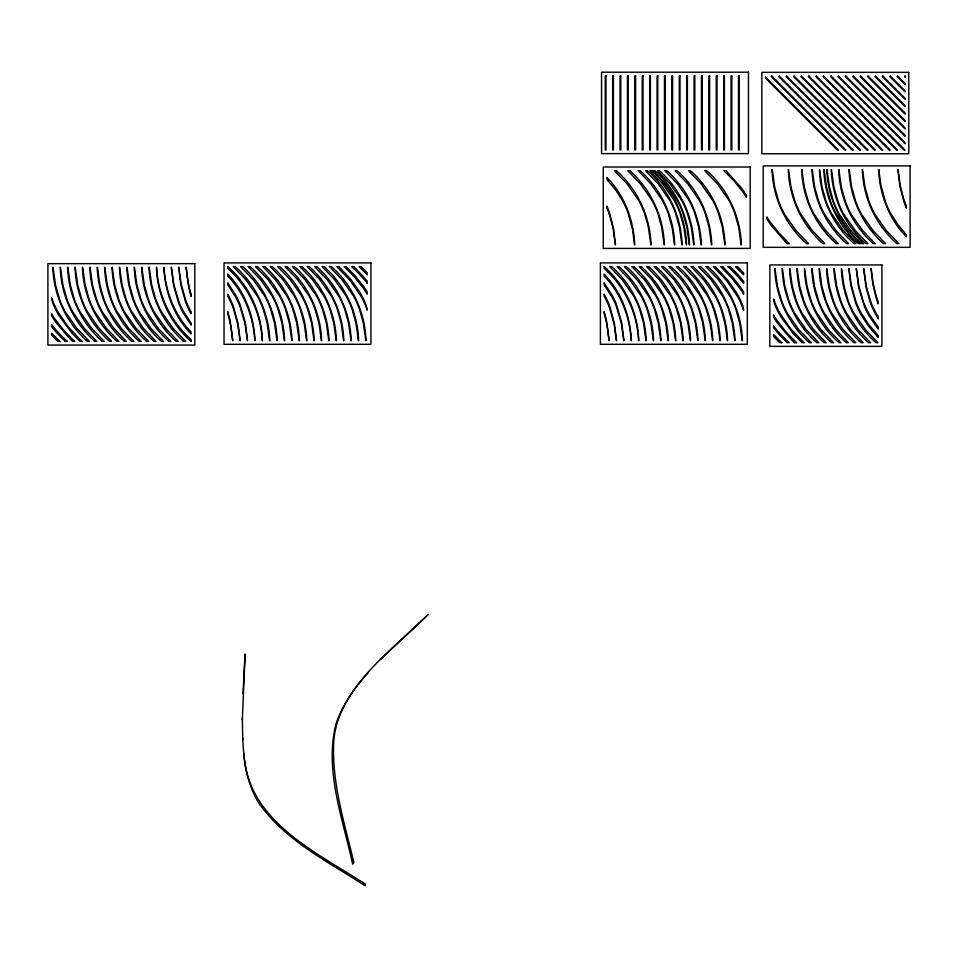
<?xml version="1.0" encoding="UTF-8"?>
<svg xmlns="http://www.w3.org/2000/svg" width="958" height="958" viewBox="0 0 958 958"><rect width="100%" height="100%" fill="white"/><g stroke="black" fill="none" stroke-linecap="round" stroke-linejoin="round"><path stroke-width="1.44" d="M242.35 719.853L245.092 654.027L242.985 693.496M368.243 672.588C350.808 691.856 335.408 715.027 333.731 741.72C331.66 782.985 344.545 823.126 353.921 862.823L352.628 864.14C342.88 818.587 324.235 770.735 336.007 723.769C352.281 677.498 394.792 647.488 428.358 614.306L380.446 659.535M353.658 266.599L351.646 266.599A149.4 149.4 0 0 1 367.297 283.317M728.02 266.599L730.032 266.599A144.359 144.359 0 0 1 743.659 281.389L743.612 283.364A149.4 149.4 0 0 0 727.96 266.659M65.18 341.371L67.192 341.371M604.223 266.599C625.394 285.268 637.872 312.44 638.782 340.605M227.848 266.599C249.02 285.268 261.498 312.44 262.408 340.605M190.989 341.371C169.817 322.69 157.34 295.531 156.429 267.354M681.449 200.162L670.037 183.864L657.38 170.704L659.403 170.704C680.575 189.385 693.053 216.544 693.963 244.709M811.079 300.489L807.043 286.131L804.6 268.647M243.871 753.216C246.913 820.443 316.284 852.5 365.238 883.947L365.238 885.803C328.486 861.889 286.705 841.352 260.241 805.091C246.924 785.344 243.583 760.999 242.721 737.708M231.525 331.121L232.578 340.605M187.313 276.85L186.259 267.354M862.535 169.614L864.99 187.097L869.026 201.455A88.232 88.232 0 0 0 874.834 214.161L886.246 230.459L898.903 243.631L896.88 243.631C875.708 224.95 863.23 197.779 862.32 169.614M849.219 169.614L851.662 187.097L855.698 201.455A88.232 88.232 0 0 0 861.505 214.161L872.93 230.459L885.587 243.631L883.563 243.631C862.392 224.95 849.902 197.779 849.004 169.614M838.861 169.614L841.304 187.097L845.339 201.455A88.232 88.232 0 0 0 851.147 214.161L862.571 230.459L875.217 243.631L873.205 243.631C852.033 224.95 839.543 197.779 838.645 169.614M831.46 169.614L833.903 187.097L837.939 201.455A88.232 88.232 0 0 0 843.747 214.161L855.171 230.459L867.816 243.631L865.804 243.631C844.633 224.95 832.143 197.779 831.245 169.614M841.603 268.647L844.058 286.131L848.081 300.489A88.232 88.232 0 0 0 853.901 313.194L865.314 329.504L877.971 342.665L875.947 342.665C854.775 323.984 842.298 296.824 841.387 268.647M827.017 169.614L829.46 187.097L833.496 201.455A88.232 88.232 0 0 0 839.304 214.161L850.728 230.459L863.386 243.631L861.362 243.631C840.19 224.95 827.7 197.779 826.802 169.614M824.06 169.614L826.503 187.097L830.538 201.455A88.232 88.232 0 0 0 836.346 214.161L847.77 230.459L860.416 243.631L858.404 243.631C837.22 224.95 824.742 197.779 823.844 169.614M834.202 268.647L836.657 286.131L840.681 300.489A88.232 88.232 0 0 0 846.501 313.194L857.913 329.504L870.571 342.665L868.547 342.665C847.375 323.984 834.897 296.824 833.987 268.647M819.617 169.614L822.06 187.097L826.095 201.455A88.232 88.232 0 0 0 831.903 214.161L843.327 230.459L855.985 243.631L853.961 243.631C832.789 224.95 820.299 197.779 819.401 169.614M826.802 268.647L829.245 286.131L833.28 300.489A88.232 88.232 0 0 0 839.1 313.194L850.512 329.504L863.17 342.665L861.146 342.665C839.974 323.984 827.496 296.824 826.586 268.647M812.216 169.614L814.659 187.097L818.695 201.455A88.232 88.232 0 0 0 824.503 214.161L835.927 230.459L848.584 243.631L846.561 243.631C825.389 224.95 812.899 197.779 812.001 169.614M819.401 268.647L821.844 286.131L825.88 300.489A88.232 88.232 0 0 0 831.7 313.194L843.112 329.504L855.769 342.665L853.746 342.665C832.574 323.984 820.096 296.824 819.186 268.647M801.846 169.614L804.301 187.097L808.336 201.455A88.232 88.232 0 0 0 814.144 214.161L825.557 230.459L838.214 243.631L836.19 243.631C815.019 224.95 802.541 197.779 801.63 169.614M812.001 268.647L814.444 286.131L818.479 300.489A88.232 88.232 0 0 0 824.299 313.194L835.711 329.504L848.369 342.665L846.345 342.665C825.173 323.984 812.695 296.824 811.785 268.647M788.53 169.614L790.973 187.097L795.008 201.455A88.232 88.232 0 0 0 800.816 214.161L812.24 230.459L824.898 243.631L822.874 243.631C801.702 224.95 789.212 197.779 788.314 169.614M797.2 268.647L799.643 286.131L803.678 300.489A88.232 88.232 0 0 0 809.498 313.194L820.91 329.504L833.568 342.665L831.544 342.665C810.372 323.984 797.882 296.824 796.984 268.647M789.799 268.647L792.242 286.131L796.278 300.489A88.232 88.232 0 0 0 802.097 313.194L813.51 329.504L826.167 342.665L824.143 342.665C802.972 323.984 790.482 296.824 789.584 268.647M782.399 268.647L784.841 286.131L788.877 300.489A88.232 88.232 0 0 0 794.685 313.194L806.109 329.504L818.767 342.665L816.743 342.665C795.571 323.984 783.081 296.824 782.183 268.647M772.244 169.614L774.687 187.097L778.722 201.455A88.232 88.232 0 0 0 784.542 214.161L795.954 230.459L808.612 243.631L806.588 243.631C785.416 224.95 772.938 197.779 772.028 169.614M774.998 268.647L777.441 286.131L781.477 300.489A88.232 88.232 0 0 0 787.284 313.194L798.709 329.504L811.366 342.665L809.342 342.665C788.171 323.984 775.681 296.824 774.783 268.647M741.109 244.709L738.666 227.238L734.63 212.88A88.232 88.232 0 0 0 728.822 200.162L717.398 183.864L704.741 170.704L706.765 170.704C727.936 189.385 740.426 216.544 741.324 244.709M742.175 340.605L739.732 323.121L735.696 308.775A88.232 88.232 0 0 0 729.888 296.058L718.464 279.76L705.807 266.599L707.83 266.599C729.002 285.268 741.492 312.44 742.39 340.605M734.774 340.605L732.331 323.121L728.296 308.775A88.232 88.232 0 0 0 722.488 296.058L711.064 279.76L698.406 266.599L700.43 266.599C721.602 285.268 734.091 312.44 734.99 340.605M724.835 244.709L722.38 227.238L718.356 212.88A88.232 88.232 0 0 0 712.536 200.162L701.124 183.864L688.467 170.704L690.49 170.704C711.662 189.385 724.14 216.544 725.05 244.709M727.373 340.605L724.931 323.121L720.895 308.775A88.232 88.232 0 0 0 715.087 296.058L703.663 279.76L691.005 266.599L693.029 266.599C714.201 285.268 726.691 312.44 727.589 340.605M711.507 244.709L709.064 227.238L705.028 212.88A88.232 88.232 0 0 0 699.22 200.162L687.796 183.864L675.139 170.704L677.162 170.704C698.334 189.385 710.824 216.544 711.722 244.709M719.973 340.605L717.53 323.121L713.494 308.775A88.232 88.232 0 0 0 707.687 296.058L696.262 279.76L683.605 266.599L685.629 266.599C706.8 285.268 719.29 312.44 720.188 340.605M712.572 340.605L710.129 323.121L706.094 308.775A88.232 88.232 0 0 0 700.286 296.058L688.862 279.76L676.204 266.599L678.228 266.599C699.4 285.268 711.89 312.44 712.788 340.605M701.148 244.709L698.705 227.238L694.67 212.88A88.232 88.232 0 0 0 688.85 200.162L677.438 183.864L664.78 170.704L666.804 170.704C687.976 189.385 700.454 216.544 701.364 244.709M705.172 340.605L702.729 323.121L698.693 308.775A88.232 88.232 0 0 0 692.874 296.058L681.461 279.76L668.804 266.599L670.828 266.599C691.999 285.268 704.489 312.44 705.387 340.605M693.748 244.709L691.305 227.238L687.269 212.88A88.232 88.232 0 0 0 681.449 200.162M689.305 244.709L686.862 227.238L682.826 212.88A88.232 88.232 0 0 0 677.007 200.162L665.594 183.864L652.937 170.704L654.961 170.704C676.132 189.385 688.622 216.544 689.52 244.709M697.771 340.605L695.328 323.121L691.293 308.775A88.232 88.232 0 0 0 685.473 296.058L674.061 279.76L661.403 266.599L663.427 266.599C684.599 285.268 697.089 312.44 697.987 340.605M686.347 244.709L683.904 227.238L679.869 212.88A88.232 88.232 0 0 0 674.049 200.162L662.637 183.864L649.979 170.704L652.003 170.704C673.175 189.385 685.653 216.544 686.563 244.709M681.904 244.709L679.462 227.238L675.426 212.88A88.232 88.232 0 0 0 669.606 200.162L658.194 183.864L645.536 170.704L647.56 170.704C668.732 189.385 681.222 216.544 682.12 244.709M690.371 340.605L687.928 323.121L683.892 308.775A88.232 88.232 0 0 0 678.072 296.058L666.66 279.76L654.003 266.599L656.026 266.599C677.198 285.268 689.688 312.44 690.586 340.605M674.504 244.709L672.061 227.238L668.025 212.88A88.232 88.232 0 0 0 662.206 200.162L650.793 183.864L638.136 170.704L640.16 170.704C661.331 189.385 673.809 216.544 674.719 244.709M682.97 340.605L680.527 323.121L676.492 308.775A88.232 88.232 0 0 0 670.672 296.058L659.26 279.76L646.602 266.599L648.626 266.599C669.798 285.268 682.276 312.44 683.186 340.605M675.57 340.605L673.127 323.121L669.091 308.775A88.232 88.232 0 0 0 663.271 296.058L651.859 279.76L639.202 266.599L641.225 266.599C662.397 285.268 674.875 312.44 675.785 340.605M664.145 244.709L661.691 227.238L657.667 212.88A88.232 88.232 0 0 0 651.847 200.162L640.435 183.864L627.777 170.704L629.801 170.704C650.973 189.385 663.451 216.544 664.361 244.709M668.169 340.605L665.726 323.121L661.691 308.775A88.232 88.232 0 0 0 655.871 296.058L644.459 279.76L631.801 266.599L633.825 266.599C654.997 285.268 667.475 312.44 668.385 340.605M660.769 340.605L658.314 323.121L654.29 308.775A88.232 88.232 0 0 0 648.47 296.058L637.058 279.76L624.4 266.599L626.424 266.599C647.596 285.268 660.074 312.44 660.984 340.605M650.817 244.709L648.374 227.238L644.339 212.88A88.232 88.232 0 0 0 638.531 200.162L627.107 183.864L614.449 170.704L616.473 170.704C637.645 189.385 650.135 216.544 651.033 244.709M653.368 340.605L650.913 323.121L646.89 308.775A88.232 88.232 0 0 0 641.07 296.058L629.657 279.76L617 266.599L619.024 266.599C640.195 285.268 652.673 312.44 653.584 340.605M645.967 340.605L643.513 323.121L639.489 308.775A88.232 88.232 0 0 0 633.669 296.058L622.257 279.76L609.599 266.599L611.623 266.599C632.795 285.268 645.273 312.44 646.183 340.605M638.567 340.605C637.381 313.038 624.76 286.693 604.103 268.396L604.103 266.599M365.8 340.605L363.357 323.121L359.322 308.775A88.232 88.232 0 0 0 353.514 296.058L342.09 279.76L329.432 266.599L331.456 266.599C352.628 285.268 365.118 312.44 366.016 340.605M358.4 340.605L355.957 323.121L351.921 308.775A88.232 88.232 0 0 0 346.113 296.058L334.689 279.76L322.032 266.599L324.055 266.599C345.227 285.268 357.717 312.44 358.615 340.605M350.999 340.605L348.556 323.121L344.521 308.775A88.232 88.232 0 0 0 338.713 296.058L327.289 279.76L314.631 266.599L316.655 266.599C337.827 285.268 350.317 312.44 351.215 340.605M343.599 340.605L341.156 323.121L337.12 308.775A88.232 88.232 0 0 0 331.312 296.058L319.888 279.76L307.231 266.599L309.254 266.599C330.426 285.268 342.916 312.44 343.814 340.605M336.198 340.605L333.755 323.121L329.72 308.775A88.232 88.232 0 0 0 323.9 296.058L312.488 279.76L299.83 266.599L301.854 266.599C323.026 285.268 335.516 312.44 336.414 340.605M328.798 340.605L326.355 323.121L322.319 308.775A88.232 88.232 0 0 0 316.499 296.058L305.087 279.76L292.429 266.599L294.453 266.599C315.625 285.268 328.115 312.44 329.013 340.605M321.397 340.605L318.954 323.121L314.919 308.775A88.232 88.232 0 0 0 309.099 296.058L297.687 279.76L285.029 266.599L287.053 266.599C308.225 285.268 320.714 312.44 321.613 340.605M313.996 340.605L311.554 323.121L307.518 308.775A88.232 88.232 0 0 0 301.698 296.058L290.286 279.76L277.628 266.599L279.652 266.599C300.824 285.268 313.302 312.44 314.212 340.605M306.596 340.605L304.153 323.121L300.117 308.775A88.232 88.232 0 0 0 294.298 296.058L282.885 279.76L270.228 266.599L272.252 266.599C293.423 285.268 305.901 312.44 306.811 340.605M299.195 340.605L296.752 323.121L292.717 308.775A88.232 88.232 0 0 0 286.897 296.058L275.485 279.76L262.827 266.599L264.851 266.599C286.023 285.268 298.501 312.44 299.411 340.605M291.795 340.605L289.34 323.121L285.316 308.775A88.232 88.232 0 0 0 279.497 296.058L268.084 279.76L255.427 266.599L257.451 266.599C278.622 285.268 291.1 312.44 292.01 340.605M284.394 340.605L281.939 323.121L277.916 308.775A88.232 88.232 0 0 0 272.096 296.058L260.684 279.76L248.026 266.599L250.05 266.599C271.222 285.268 283.7 312.44 284.61 340.605M276.994 340.605L274.539 323.121L270.515 308.775A88.232 88.232 0 0 0 264.695 296.058L253.283 279.76L240.626 266.599L242.649 266.599C263.821 285.268 276.299 312.44 277.209 340.605M269.593 340.605L267.138 323.121L263.103 308.775A88.232 88.232 0 0 0 257.295 296.058L245.883 279.76L233.225 266.599L235.249 266.599C256.421 285.268 268.899 312.44 269.809 340.605M262.193 340.605C261.007 313.038 248.385 286.693 227.729 268.396L227.729 266.599M156.645 267.354C157.831 294.932 170.452 321.277 191.109 339.563L191.109 341.371M149.244 267.354L151.699 284.837L155.723 299.195A88.232 88.232 0 0 0 161.543 311.913L172.955 328.211L185.613 341.371L183.589 341.371C162.417 322.69 149.939 295.531 149.029 267.354M141.844 267.354L144.299 284.837L148.322 299.195A88.232 88.232 0 0 0 154.142 311.913L165.554 328.211L178.212 341.371L176.188 341.371C155.016 322.69 142.538 295.531 141.628 267.354M134.443 267.354L136.886 284.837L140.922 299.195A88.232 88.232 0 0 0 146.742 311.913L158.154 328.211L170.811 341.371L168.788 341.371C147.616 322.69 135.138 295.531 134.228 267.354M127.043 267.354L129.486 284.837L133.521 299.195A88.232 88.232 0 0 0 139.341 311.913L150.753 328.211L163.411 341.371L161.387 341.371C140.215 322.69 127.737 295.531 126.827 267.354M119.642 267.354L122.085 284.837L126.121 299.195A88.232 88.232 0 0 0 131.941 311.913L143.353 328.211L156.01 341.371L153.987 341.371C132.815 322.69 120.337 295.531 119.427 267.354M112.242 267.354L114.685 284.837L118.72 299.195A88.232 88.232 0 0 0 124.54 311.913L135.952 328.211L148.61 341.371L146.586 341.371C125.414 322.69 112.936 295.531 112.026 267.354M104.841 267.354L107.284 284.837L111.32 299.195A88.232 88.232 0 0 0 117.139 311.913L128.552 328.211L141.209 341.371L139.185 341.371C118.014 322.69 105.524 295.531 104.626 267.354M97.441 267.354L99.883 284.837L103.919 299.195A88.232 88.232 0 0 0 109.739 311.913L121.151 328.211L133.809 341.371L131.785 341.371C110.613 322.69 98.123 295.531 97.225 267.354M90.04 267.354L92.483 284.837L96.518 299.195A88.232 88.232 0 0 0 102.326 311.913L113.751 328.211L126.408 341.371L124.384 341.371C103.213 322.69 90.723 295.531 89.824 267.354M82.639 267.354L85.082 284.837L89.118 299.195A88.232 88.232 0 0 0 94.926 311.913L106.35 328.211L119.008 341.371L116.984 341.371C95.812 322.69 83.322 295.531 82.424 267.354M75.239 267.354L77.682 284.837L81.717 299.195A88.232 88.232 0 0 0 87.525 311.913L98.949 328.211L111.607 341.371L109.583 341.371C88.411 322.69 75.921 295.531 75.023 267.354M67.838 267.354L70.281 284.837L74.317 299.195A88.232 88.232 0 0 0 80.125 311.913L91.549 328.211L104.206 341.371L102.183 341.371C81.011 322.69 68.521 295.531 67.623 267.354M60.438 267.354L62.881 284.837L66.916 299.195A88.232 88.232 0 0 0 72.724 311.913L84.148 328.211L96.806 341.371L94.782 341.371C73.61 322.69 61.12 295.531 60.222 267.354M53.037 267.354L55.48 284.837L59.516 299.195A88.232 88.232 0 0 0 65.324 311.913L76.748 328.211L89.405 341.371L87.382 341.371C66.21 322.69 53.72 295.531 52.822 267.354M878.821 169.614L880.881 185.157L885.527 202.066A88.16 88.16 0 0 0 890.605 213.227L897.371 223.909L906.4 234.83L906.4 236.746C888.796 218.963 879.719 194.366 878.606 169.614M849.004 268.647L851.147 284.586L856.009 301.866A88.064 88.064 0 0 0 861.338 313.278L868.523 324.247L878.199 335.575L878.199 337.491L868.331 325.948L861.062 314.739A88.136 88.136 0 0 1 855.686 303.063L850.848 285.245L848.788 268.647M634.531 244.709L632.472 229.178L627.825 212.257A88.16 88.16 0 0 0 622.76 201.108L615.994 190.426L606.965 179.505L606.965 177.577C624.568 195.36 633.633 219.969 634.759 244.709M631.166 340.605C629.813 316.775 620.892 293.22 604.103 275.964L604.103 274.036C621.419 291.735 630.244 316.128 631.382 340.605M254.792 340.605C253.439 316.775 244.518 293.22 227.729 275.964L227.729 274.036C245.044 291.735 253.87 316.128 255.008 340.605M164.046 267.354C165.399 291.196 174.32 314.751 191.109 332.007L191.109 333.935C173.793 316.224 164.968 291.843 163.83 267.354M856.404 268.647L858.979 286.693L863.254 301.447A88.256 88.256 0 0 0 869.457 314.535L878.199 327.169L878.199 329.109L869.265 316.164A88.076 88.076 0 0 1 864.332 306.213L858.679 287.496L856.189 268.647M623.766 340.605L621.371 323.421L616.234 306.045A87.92 87.92 0 0 0 611.851 296.764L604.103 284.813L604.103 282.873L612.042 295.124A87.956 87.956 0 0 1 616.497 304.668L621.658 322.642L623.981 340.605M247.38 340.605L244.997 323.421L239.859 306.045A87.92 87.92 0 0 0 235.476 296.764L227.729 284.813L227.729 282.873L235.668 295.124A87.956 87.956 0 0 1 240.123 304.668L245.284 322.642L247.607 340.605M171.446 267.354L173.841 284.538L178.978 301.914A87.92 87.92 0 0 0 183.361 311.206L191.109 323.145L191.109 325.097L183.17 312.835A87.956 87.956 0 0 1 178.715 303.291L173.554 285.328L171.231 267.354M863.805 268.647L866.343 286.574L870.571 301.243A88.304 88.304 0 0 0 876.702 314.248L878.199 316.763L878.199 318.727L876.654 316.14A88.352 88.352 0 0 1 870.355 302.716L866.08 287.484L863.589 268.647M616.353 340.605L614.114 324.139L609.587 307.997A88.232 88.232 0 0 0 604.103 296.13L604.103 294.154A88.28 88.28 0 0 1 609.767 306.428L614.377 323.241L616.581 340.605M239.979 340.605L237.74 324.139L233.213 307.997A88.232 88.232 0 0 0 227.729 296.13L227.729 294.154A88.28 88.28 0 0 1 233.393 306.428L238.003 323.241L240.195 340.605M178.847 267.354L181.098 283.831L185.624 299.974A88.232 88.232 0 0 0 191.109 311.841L191.109 313.817A88.28 88.28 0 0 1 185.445 301.531L180.834 284.718L178.631 267.354M898.065 169.614L900.149 185.265L903.466 198.306A90.878 90.878 0 0 0 906.4 206.114L906.4 208.126A89.968 89.968 0 0 1 904.041 202.066L899.921 186.259L897.85 169.614M871.205 268.647L873.013 282.754L875.78 294.669A94.04 94.04 0 0 0 878.199 301.83L878.199 303.866A92.83 92.83 0 0 1 876.247 298.273L872.786 283.736L870.99 268.647M804.385 268.647C805.283 296.824 817.773 323.984 838.945 342.665L840.968 342.665L828.311 329.504L816.899 313.194A88.232 88.232 0 0 1 811.079 300.489M615.299 244.709L613.216 229.07L609.899 216.017A90.878 90.878 0 0 0 606.965 208.209L606.965 206.198A89.968 89.968 0 0 1 609.324 212.257L613.443 228.064L615.515 244.709M608.953 340.605L607.899 331.121A116.601 116.601 0 0 0 604.139 313.613L604.103 311.554A106.326 106.326 0 0 1 606.57 321.229L609.168 340.605M232.794 340.605L230.195 321.229A106.326 106.326 0 0 0 227.729 311.554L227.729 313.625M186.032 267.354L188.642 286.729A106.326 106.326 0 0 0 191.097 296.417L191.109 294.334M242.35 717.997L242.721 739.564M773.561 325.888L773.561 327.828A144.359 144.359 0 0 0 787.177 342.617L789.164 342.665A149.4 149.4 0 0 1 773.501 325.948M367.237 281.424L367.237 283.364M51.6 324.594L51.6 326.534M65.216 341.323A144.359 144.359 0 0 1 51.552 326.57M67.252 341.311A149.4 149.4 0 0 1 51.54 324.654M191.073 294.346A116.601 116.601 0 0 1 187.349 276.838M353.622 266.635A144.359 144.359 0 0 1 367.285 281.389M227.764 313.613A116.601 116.601 0 0 1 231.489 331.121M771.837 76.041L771.31 76.568L844.8 150.059L845.854 150.059L771.837 76.041M779.237 76.041L778.722 76.568L852.201 150.059L853.255 150.059L779.237 76.041M786.638 76.041L786.123 76.568L859.601 150.059L860.655 150.059L786.638 76.041M794.038 76.041L793.523 76.568L867.002 150.059L868.056 150.059L794.038 76.041M801.439 76.041L800.924 76.568L874.403 150.059L875.456 150.059L801.439 76.041M808.839 76.041L808.324 76.568L881.803 150.059L882.857 150.059L808.839 76.041M816.24 76.041L815.725 76.568L889.216 150.059L890.257 150.059L816.24 76.041M823.652 76.041L823.126 76.568L896.616 150.059L897.658 150.059L823.652 76.041M831.053 76.041L830.526 76.568L904.017 150.059L905.059 150.059L831.053 76.041M838.454 76.041L837.927 76.568L905.059 143.7L905.059 142.658L838.454 76.041M845.854 76.041L845.327 76.568L905.059 136.299L905.059 135.258L845.854 76.041M853.255 76.041L852.728 76.568L905.059 128.899L905.059 127.857L853.255 76.041M860.655 76.041L860.128 76.568L905.059 121.498L905.059 120.457L860.655 76.041M868.056 76.041L867.529 76.568L905.059 114.098L905.059 113.056L868.056 76.041M875.456 76.041L874.929 76.568L905.059 106.697L905.059 105.655L875.456 76.041M882.857 76.041L882.33 76.568L905.059 99.297L905.059 98.255L882.857 76.041M890.257 76.041L889.731 76.568L905.059 91.896L905.059 90.854L890.257 76.041M897.658 76.041L897.131 76.568L905.059 84.496L905.059 83.442L897.658 76.041M905.059 76.041L905.059 77.095L905.059 76.041M748.461 72.197L601.552 72.197L601.552 153.615L748.461 153.615L748.461 72.197M908.759 72.341L761.85 72.341L761.85 153.759L908.759 153.759L908.759 72.341M605.995 75.898L605.252 75.898L605.252 149.915L605.995 149.915L605.995 75.898M613.395 75.898L612.653 75.898L612.653 149.915L613.395 149.915L613.395 75.898M620.796 75.898L620.054 75.898L620.054 149.915L620.796 149.915L620.796 75.898M628.197 75.898L627.454 75.898L627.454 149.915L628.197 149.915L628.197 75.898M635.597 75.898L634.855 75.898L634.855 149.915L635.597 149.915L635.597 75.898M642.998 75.898L642.267 75.898L642.267 149.915L642.998 149.915L642.998 75.898M650.398 75.898L649.668 75.898L649.668 149.915L650.398 149.915L650.398 75.898M657.799 75.898L657.068 75.898L657.068 149.915L657.799 149.915L657.799 75.898M665.199 75.898L664.469 75.898L664.469 149.915L665.199 149.915L665.199 75.898M672.612 75.898L671.869 75.898L671.869 149.915L672.612 149.915L672.612 75.898M680.012 75.898L679.27 75.898L679.27 149.915L680.012 149.915L680.012 75.898M687.413 75.898L686.67 75.898L686.67 149.915L687.413 149.915L687.413 75.898M694.813 75.898L694.071 75.898L694.071 149.915L694.813 149.915L694.813 75.898M702.214 75.898L701.472 75.898L701.472 149.915L702.214 149.915L702.214 75.898M709.615 75.898L708.872 75.898L708.872 149.915L709.615 149.915L709.615 75.898M717.015 75.898L716.273 75.898L716.273 149.915L717.015 149.915L717.015 75.898M724.416 75.898L723.673 75.898L723.673 149.915L724.416 149.915L724.416 75.898M731.816 75.898L731.074 75.898L731.074 149.915L731.816 149.915L731.816 75.898M739.217 75.898L738.474 75.898L738.474 149.915L739.217 149.915L739.217 75.898M838.454 150.059L837.4 150.059L765.55 78.209L765.55 77.155L838.454 150.059M910.1 165.914L763.191 165.914L763.191 247.332L910.1 247.332L910.1 165.914M750.174 167.003L603.265 167.003L603.265 248.409L750.174 248.409L750.174 167.003M726.008 170.704L723.985 170.704L734.355 181.23L743.36 192.618A95.333 95.333 0 0 1 746.474 197.42L746.462 195.456A97.967 97.967 0 0 0 741.444 187.984L726.008 170.704M789.368 243.631L787.344 243.631L785.62 241.943L771.909 226.339A97.967 97.967 0 0 1 766.891 218.879L766.891 216.915A95.333 95.333 0 0 0 769.992 221.717L779.01 233.093L789.368 243.631M370.938 262.899L224.028 262.899L224.028 344.305L370.938 344.305L370.938 262.899M747.312 262.899L600.403 262.899L600.403 344.305L747.312 344.305L747.312 262.899M194.809 263.654L47.9 263.654L47.9 345.072L194.809 345.072L194.809 263.654M881.899 264.947L769.861 264.947L769.861 346.365L881.899 346.365L881.899 264.947M338.857 266.599L336.833 266.599L350.281 280.694L361.13 296.453A88.1 88.1 0 0 1 366.184 307.338L367.237 310.212L366.231 305.422A88.304 88.304 0 0 0 359.98 292.465L351.227 279.916L338.857 266.599M346.257 266.599L344.233 266.599L354.903 277.461L364.1 289.208A94.171 94.171 0 0 1 367.237 294.178L367.237 292.214A95.333 95.333 0 0 0 363.238 286.023L355.849 276.611L346.257 266.599M361.058 266.599L359.046 266.599L367.237 274.754L367.237 272.826L361.058 266.599M715.231 266.599L713.207 266.599L726.655 280.694L737.504 296.453A88.1 88.1 0 0 1 742.558 307.338L743.612 310.212L742.606 305.422A88.304 88.304 0 0 0 736.355 292.465L727.601 279.916L715.231 266.599M722.631 266.599L720.62 266.599L731.277 277.461L740.474 289.208A94.171 94.171 0 0 1 743.612 294.178L743.612 292.214A95.333 95.333 0 0 0 739.612 286.023L732.223 276.611L722.631 266.599M737.432 266.599L735.421 266.599L743.612 274.754L743.612 272.826L737.432 266.599M59.791 341.371L57.779 341.371L55.336 338.988L51.6 335.132L51.6 333.204L59.791 341.371M74.592 341.371L72.58 341.371L69.084 337.923L55.6 321.948A95.333 95.333 0 0 1 51.6 315.757L51.6 313.781A94.171 94.171 0 0 0 54.738 318.751L63.935 330.498L74.592 341.371M81.993 341.371L79.981 341.371L72.03 333.204L58.857 315.505A88.304 88.304 0 0 1 52.606 302.548L51.6 297.758L52.642 300.62A88.1 88.1 0 0 0 57.708 311.518L68.557 327.277L81.993 341.371M781.764 342.665L779.74 342.665L777.297 340.282L773.561 336.426L773.561 334.498L781.764 342.665M796.565 342.665L794.541 342.665L791.045 339.216L777.561 323.241A95.333 95.333 0 0 1 773.561 317.05L773.561 315.074A94.171 94.171 0 0 0 776.71 320.044L785.895 331.791L796.565 342.665M803.966 342.665L801.942 342.665L793.99 334.498L780.818 316.799A88.304 88.304 0 0 1 774.567 303.842L773.561 299.052L774.615 301.914A88.1 88.1 0 0 0 779.668 312.811L790.518 328.558L803.966 342.665"/></g></svg>
